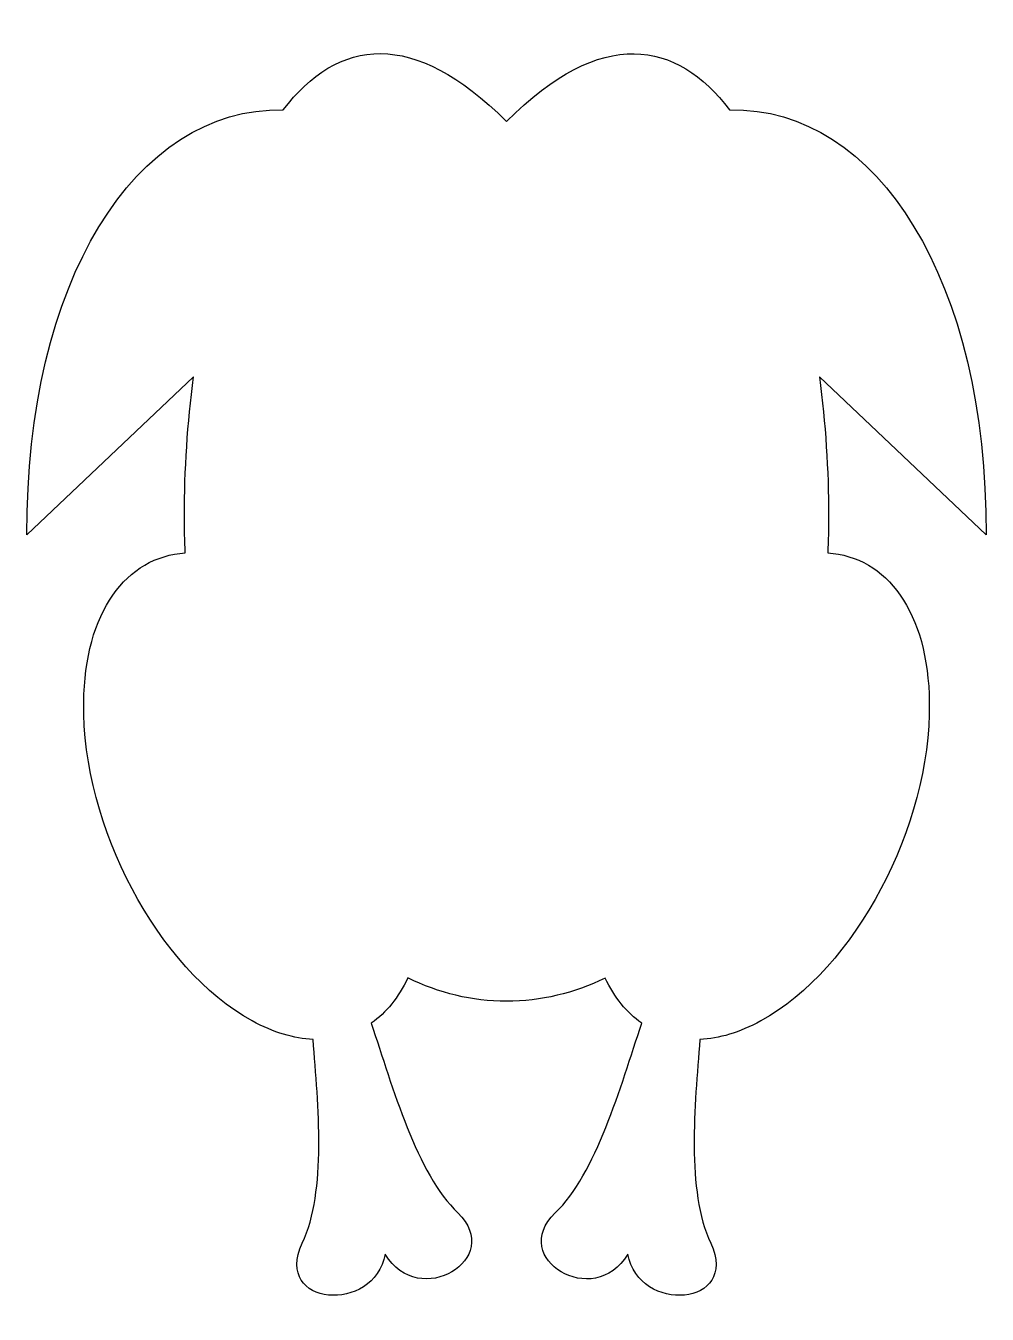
# Model space of a CAD drawing. Header units: centimetres. Extents: x -7.9 to 7.4, y -10.3 to 10.3.
import ezdxf

# ---------------------------------------------------------------- set-up
doc = ezdxf.new("R2010")
doc.units = ezdxf.units.CM
doc.header["$MEASUREMENT"] = 0
doc.layers.add('Layer 1', color=7, linetype='Continuous')

msp = doc.modelspace()

# ---------------------------------------------------------------- linework, layer by layer
at = {"layer": 'Layer 1'}
msp.add_open_spline([(-2.25472, 9.86465), (-2.86379, 9.87089), (-3.3844, 9.53055), (-3.8162, 8.96466), (-3.8162, 8.96466), (-6.18983, 9.01214), (-7.93179, 6.19857), (-7.91307, 2.16634), (-7.91307, 2.16634), (-7.91307, 2.16634), (-5.24991, 4.6925), (-5.24991, 4.6925), (-5.24991, 4.6925), (-5.34723, 3.95203), (-5.39623, 3.19722), (-5.39623, 2.47476), (-5.39623, 2.47476), (-5.39623, 2.27425), (-5.39159, 2.07459), (-5.38168, 1.87783), (-5.38168, 1.87783), (-6.32561, 1.82124), (-6.99039, 0.93032), (-7.00641, -0.51647), (-7.00641, -0.51647), (-7.02846, -2.50123), (-5.82191, -4.7805), (-4.31167, -5.60699), (-4.31167, -5.60699), (-3.97053, -5.79367), (-3.64331, -5.88994), (-3.34054, -5.9047), (-3.34054, -5.9047), (-3.25523, -6.96303), (-3.11937, -8.31979), (-3.51174, -9.16218), (-3.51174, -9.16218), (-3.98529, -10.17885), (-2.36001, -10.29861), (-2.18615, -9.33751), (-2.18615, -9.33751), (-1.64737, -10.24446), (-0.27004, -9.4054), (-1.02653, -8.67729), (-1.02653, -8.67729), (-1.67676, -8.05152), (-2.06913, -6.676), (-2.4088, -5.64259), (-2.4088, -5.64259), (-2.17055, -5.4751), (-1.97236, -5.23204), (-1.82507, -4.92046), (-1.82507, -4.92046), (-1.32778, -5.162), (-0.79815, -5.29335), (-0.24778, -5.29335), (-0.24778, -5.29335), (0.30217, -5.29335), (0.83256, -5.16297), (1.32956, -4.92185), (1.32956, -4.92185), (1.47681, -5.23288), (1.67534, -5.47535), (1.91338, -5.64258), (1.91338, -5.64258), (1.57367, -6.67612), (1.18134, -8.05155), (0.53111, -8.67741), (0.53111, -8.67741), (-0.22547, -9.40544), (1.15191, -10.24454), (1.69073, -9.33759), (1.69073, -9.33759), (1.86455, -10.2986), (3.48983, -10.17884), (3.01632, -9.1623), (3.01632, -9.1623), (2.62395, -8.31991), (2.75981, -6.96316), (2.84512, -5.90482), (2.84512, -5.90482), (3.14789, -5.89006), (3.47511, -5.79379), (3.81625, -5.60711), (3.81625, -5.60711), (5.3265, -4.78062), (6.53305, -2.50135), (6.51104, -0.51659), (6.51104, -0.51659), (6.49502, 0.93087), (5.83087, 1.82188), (4.88631, 1.87771), (4.88631, 1.87771), (4.89618, 2.07447), (4.90077, 2.27417), (4.90077, 2.47468), (4.90077, 2.47468), (4.90077, 3.1971), (4.85194, 3.95208), (4.75445, 4.69246), (4.75445, 4.69246), (4.75445, 4.69246), (7.41761, 2.16639), (7.41761, 2.16639), (7.41761, 2.16639), (7.43629, 6.19933), (5.69378, 9.0132), (3.31943, 8.96471), (3.31943, 8.96471), (2.47122, 10.0747), (1.28166, 10.30962), (-0.24777, 8.78018), (-0.24777, 8.78018), (-0.99929, 9.53161), (-1.6679, 9.85863), (-2.25471, 9.86466), (-2.25471, 9.86466), (-2.25471, 9.86466), (-2.25472, 9.86465), (-2.25472, 9.86465)], degree=3, knots=[0, 0, 0, 0, 0.03225806, 0.03225806, 0.03225806, 0.03225806, 0.06451613, 0.06451613, 0.06451613, 0.06451613, 0.09677419, 0.09677419, 0.09677419, 0.09677419, 0.12903226, 0.12903226, 0.12903226, 0.12903226, 0.16129032, 0.16129032, 0.16129032, 0.16129032, 0.19354839, 0.19354839, 0.19354839, 0.19354839, 0.22580645, 0.22580645, 0.22580645, 0.22580645, 0.25806452, 0.25806452, 0.25806452, 0.25806452, 0.29032258, 0.29032258, 0.29032258, 0.29032258, 0.32258065, 0.32258065, 0.32258065, 0.32258065, 0.35483871, 0.35483871, 0.35483871, 0.35483871, 0.38709677, 0.38709677, 0.38709677, 0.38709677, 0.41935484, 0.41935484, 0.41935484, 0.41935484, 0.4516129, 0.4516129, 0.4516129, 0.4516129, 0.48387097, 0.48387097, 0.48387097, 0.48387097, 0.51612903, 0.51612903, 0.51612903, 0.51612903, 0.5483871, 0.5483871, 0.5483871, 0.5483871, 0.58064516, 0.58064516, 0.58064516, 0.58064516, 0.61290323, 0.61290323, 0.61290323, 0.61290323, 0.64516129, 0.64516129, 0.64516129, 0.64516129, 0.67741935, 0.67741935, 0.67741935, 0.67741935, 0.70967742, 0.70967742, 0.70967742, 0.70967742, 0.74193548, 0.74193548, 0.74193548, 0.74193548, 0.77419355, 0.77419355, 0.77419355, 0.77419355, 0.80645161, 0.80645161, 0.80645161, 0.80645161, 0.83870968, 0.83870968, 0.83870968, 0.83870968, 0.87096774, 0.87096774, 0.87096774, 0.87096774, 0.90322581, 0.90322581, 0.90322581, 0.90322581, 0.93548387, 0.93548387, 0.93548387, 0.93548387, 1, 1, 1, 1], dxfattribs=at)

doc.saveas('drawing.dxf')
